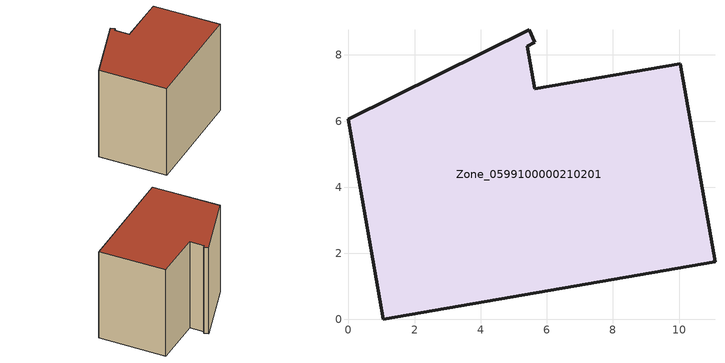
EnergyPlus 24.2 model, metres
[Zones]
Zone_0599100000210201
 floor ground (C_G): 0,6.05 5.46,8.77 5.64,8.38 5.41,8.27 5.63,6.98 10.04,7.73 11.09,1.75 1.06,0 z0
 wall outside (C_F): 11.09,1.75 10.04,7.73 5.63,6.98 5.41,8.27 5.64,8.38 5.46,8.77 0,6.05 1.06,0 11.09,1.75 z0:8.6
 roof outside (C_R): 0,6.05 1.06,0 11.09,1.75 10.04,7.73 5.63,6.98 5.41,8.27 5.64,8.38 5.46,8.77 z8.6
[BUILDING]
Pand.0599100000210201: North Axis=0; Terrain=City; Loads Convergence Tolerance Value=0.04; Temperature Convergence Tolerance Value=0.4; Solar Distribution=FullExterior; Maximum Number of Warmup Days=25; Minimum Number of Warmup Days=1
[Site:Location]
Rotterdam.The.Hague.AP_ZH_NLD Design_Conditions: Latitude=51.96; Longitude=4.45; Time Zone=1; Elevation=-4.5
[SITE:GROUNDTEMPERATURE:BUILDINGSURFACE]
18, 18, 18, 18, 18, 18, 18, 18, 18, 18, 18, 18
[MATERIAL] Thermal Absorptance=0.9; Solar Absorptance=0.7; Visible Absorptance=0.7
Name | Roughness | Thickness | Conductivity | Density | Specific Heat
G.TC.1992-2005 | MediumSmooth | 0.15 | 0.06 | 540 | 1210
F.TC.1992-2005 | Rough | 0.3 | 0.12 | 1920 | 840
R.TC.1992-2005 | MediumRough | 0.2 | 0.08 | 1500 | 1000
[CONSTRUCTION]
C_G: G.TC.1992-2005
C_F: F.TC.1992-2005
C_R: R.TC.1992-2005
[ZONE]
Zone_0599100000210201: Type=1; Multiplier=1; Ceiling Height=Autocalculate; Volume=Autocalculate; Floor Area=autocalculate; Part of Total Floor Area=Yes
[ZONEINFILTRATION:DESIGNFLOWRATE]
Infil_Zone_0599100000210201: Zone or ZoneList or Space or SpaceList=Zone_0599100000210201; Schedule=AlwaysOn; Design Flow Rate Calculation Method=Flow/Area; Flow Rate per Floor Area=0.0015; Constant Term Coefficient=1; Temperature Term Coefficient=0; Velocity Term Coefficient=0; Velocity Squared Term Coefficient=0
[HVACTEMPLATE:ZONE:IDEALLOADSAIRSYSTEM]
Zone_0599100000210201: Maximum Heating Supply Air Temperature=50; Minimum Cooling Supply Air Temperature=13; Maximum Heating Supply Air Humidity Ratio=0.0156; Minimum Cooling Supply Air Humidity Ratio=0.0077; Heating Limit=NoLimit; Cooling Limit=NoLimit; Dehumidification Control Type=ConstantSensibleHeatRatio; Cooling Sensible Heat Ratio=0.7; Dehumidification Setpoint=60; Humidification Control Type=None; Humidification Setpoint=30; Outdoor Air Method=None; Outdoor Air Flow Rate per Person=0.00944; Outdoor Air Flow Rate per Zone Floor Area=0; Outdoor Air Flow Rate per Zone=0; Demand Controlled Ventilation Type=None; Outdoor Air Economizer Type=NoEconomizer; Heat Recovery Type=None; Sensible Heat Recovery Effectiveness=0.7; Latent Heat Recovery Effectiveness=0.65
[ZONECONTROL:THERMOSTAT]
ThermostatControl_Zone_0599100000210201: Zone or ZoneList=Zone_0599100000210201; Control Type Schedule=DualSetpointControlType; Control 1=Thermostat_Zone_0599100000210201; Temperature Difference Between Cutout And Setpoint=0
[THERMOSTATSETPOINT:DUALSETPOINT]
Thermostat_Zone_0599100000210201: Heating Setpoint Temperature Schedule=HeatingSetpoint_Zone_0599100000210201; Cooling Setpoint Temperature Schedule=CoolingSetpoint_Zone_0599100000210201
[SCHEDULE:COMPACT]
HeatingSetpoint_Zone_0599100000210201: Through: 12/31, For: AllDays, Until: 24:00, 21
CoolingSetpoint_Zone_0599100000210201: Through: 12/31, For: AllDays, Until: 24:00, 24
DualSetpointControlType: Through: 12/31, For: AllDays, Until: 24:00, 4
AlwaysOn: Through: 12/31, For: AllDays, Until: 24:00, 1
